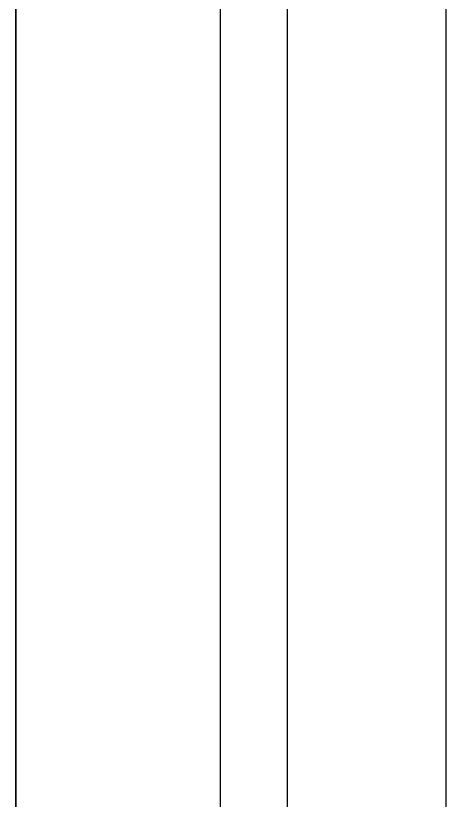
# Model space of a CAD drawing. Extents: x 11992 to 29481, y -6727 to 6811.
# Drawn here: x 12599.6 to 12647.2, y 1562.1 to 1648.7 of the extents above; entities that cross this region are included whole.
import ezdxf

# ---------------------------------------------------------------- set-up
doc = ezdxf.new("R2010")
doc.units = 0
doc.header["$MEASUREMENT"] = 0
doc.layers.get('0').update_dxf_attribs({"color": 8, "linetype": 'CONTINUOUS'})
doc.layers.add('FF-FINISH【完成面】', color=8, linetype='CONTINUOUS')
doc.layers.add('WALL', color=8, linetype='CONTINUOUS')

msp = doc.modelspace()

# ---------------------------------------------------------------- linework, layer by layer
for p, q in [((12599.619, 530.595, 559.574), (12599.628, 2180.596, 559.574)), ((12599.628, 2180.596, 429.574), (12599.619, 530.595, 429.574)), ((12599.628, 2180.596, 429.574), (12599.619, 530.595, 429.574)), ((12599.628, 2180.596, -40.427), (12599.619, 530.595, -40.426)), ((12622.188, 1830.601, -1920.433), (12622.188, 930.6, -1920.433)), ((12622.188, 1830.601, -2370.433), (12622.188, 930.6, -2370.433)), ((12647.188, 944.662, -1920.433), (12647.188, 1816.538, -1920.433)), ((12647.188, 944.662, -2340.433), (12647.188, 1816.538, -2340.433))]:
    msp.add_line(p, q)
at = {"layer": 'FF-FINISH【完成面】'}
msp.add_line((12629.609, 2150.547, 0), (12629.609, 560.547), dxfattribs=at)
at = {"layer": 'WALL'}
msp.add_line((12599.609, 530.547), (12599.609, 3030.547), dxfattribs=at)

doc.saveas('drawing.dxf')
